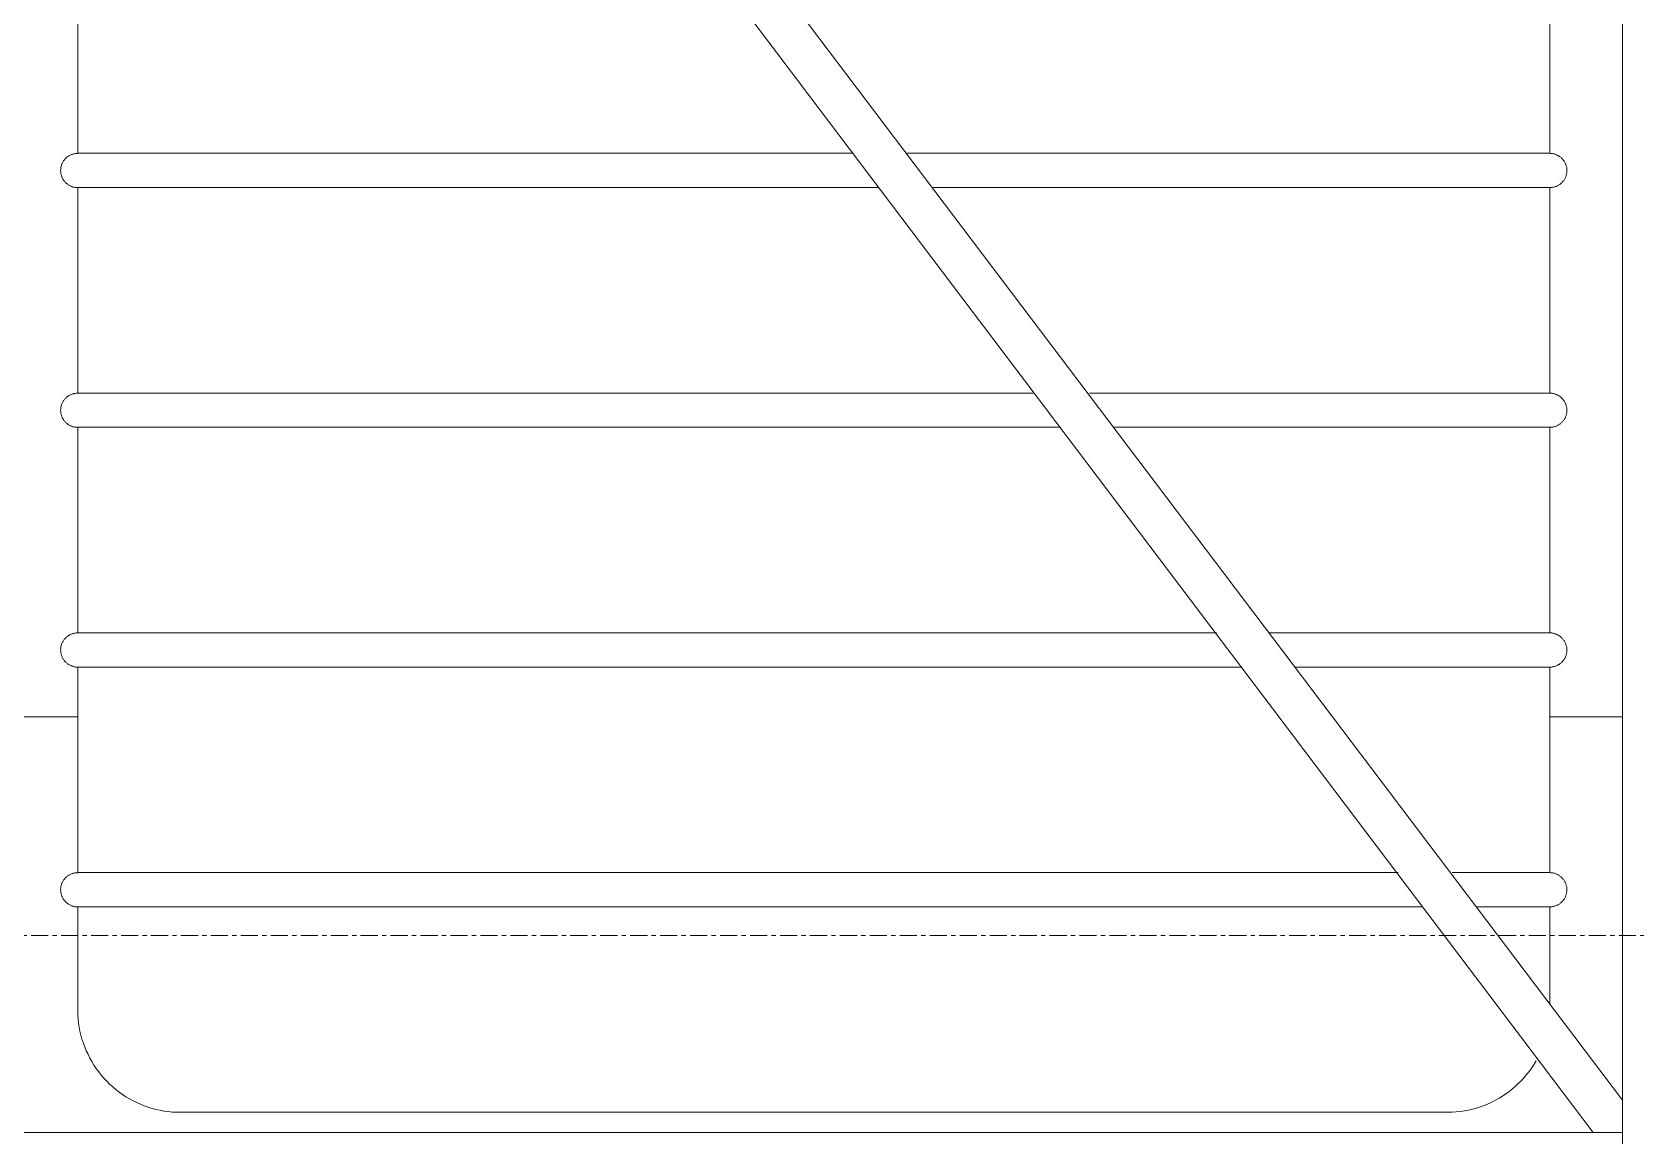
# Model space of a CAD drawing. Header units: inches. Extents: x 22 to 382261, y 22 to 371281.
# Drawn here: x 222156 to 223346, y 143557 to 144375 of the extents above; entities that cross this region are included whole.
import ezdxf

# ---------------------------------------------------------------- set-up
doc = ezdxf.new("R2010")
doc.units = ezdxf.units.IN
doc.header["$MEASUREMENT"] = 0
doc.linetypes.add('Grid Line 1_2_', pattern=[22.225, 12.7, -3.175, 3.175, -3.175])
for name, color, linetype, lineweight in [('A-FLOR-LEVL', 51, 'Continuous', 9), ('A-ROOF', 132, 'Continuous', 9), ('P-PIPE', 3, 'Continuous', 9)]:
    doc.layers.add(name, color=color, linetype=linetype, lineweight=lineweight)

# ---------------------------------------------------------------- blocks, each defined once
blk = doc.blocks.new('Roofs 1 - Roofs 1-397225-Right Side Elevation')
at = {"layer": 'A-ROOF'}
for p, q in [((1666.7, 3612.1), (1598.9, 3612.1)), ((2812.8, 3612.1), (2758.9, 3612.1))]:
    blk.add_line(p, q, dxfattribs=at)
blk = doc.blocks.new('96M_High_Galvanize_Water_Tank_Frame_22788 - 96M_High_Galvanize_Water_Tank_Frame_22788-498790-Right Side Elevation')
at = {"layer": 'P-PIPE'}
for p, q in [((2812.8, 265), (2812.8, 6720)), ((2812.8, 3327.9), (1581.2, 4955.9)), ((1561.5, 4929.4), (2791.2, 3303.9)), ((1666.7, 4182.5), (1666.7, 4030.1)), ((2758.9, 4030.1), (2758.9, 4182.5)), ((2241.8, 4030.1), (1666.7, 4030.1)), ((2758.9, 4030.1), (2281.8, 4030.1)), ((1666.7, 4004.7), (1666.7, 3852.3)), ((2261.1, 4004.7), (1666.7, 4004.7)), ((2758.9, 4004.7), (2301.1, 4004.7)), ((2758.9, 3852.3), (2758.9, 4004.7)), ((2376.8, 3852.3), (1666.7, 3852.3)), ((2758.9, 3852.3), (2417.5, 3852.3)), ((1666.7, 3826.9), (1666.7, 3674.5)), ((2395.9, 3826.9), (1666.7, 3826.9)), ((2758.9, 3826.9), (2435.9, 3826.9)), ((2758.9, 3674.5), (2758.9, 3826.9)), ((2511.6, 3674.5), (1666.7, 3674.5)), ((2758.9, 3674.5), (2550.8, 3674.5)), ((1666.7, 3649.1), (1666.7, 3496.7)), ((2530.8, 3649.1), (1666.7, 3649.1)), ((2758.9, 3649.1), (2570.7, 3649.1)), ((2758.9, 3496.7), (2758.9, 3649.1)), ((2646.5, 3496.7), (1666.7, 3496.7)), ((2758.9, 3496.7), (2686.5, 3496.7)), ((1666.7, 3471.3), (1666.7, 3395.1)), ((2664, 3471.3), (1666.7, 3471.3)), ((2758.9, 3471.3), (2704.9, 3471.3)), ((2758.9, 3399.1), (2758.9, 3471.3)), ((2812.8, 3303.9), (345.7, 3303.9)), ((2812.8, 3303.9), (345.7, 3303.9))]:
    blk.add_line(p, q, dxfattribs=at)
at = {"layer": 'P-PIPE', "flags": 128}
for points in [[(1666.7, 4004.7), (1666.2, 4004.7), (1665.7, 4004.7), (1665.2, 4004.7), (1664.7, 4004.8), (1664.2, 4004.9), (1663.7, 4005), (1663.2, 4005.1), (1662.7, 4005.3), (1662.3, 4005.5), (1661.8, 4005.7), (1661.3, 4005.9), (1660.9, 4006.1), (1660.4, 4006.3), (1660, 4006.6), (1659.6, 4006.9), (1659.2, 4007.2), (1658.8, 4007.5), (1658.4, 4007.8), (1658, 4008.1), (1657.6, 4008.5), (1657.3, 4008.9), (1657, 4009.3), (1656.6, 4009.7), (1656.3, 4010.1), (1656.1, 4010.5), (1655.8, 4010.9), (1655.5, 4011.4), (1655.3, 4011.8), (1655.1, 4012.3), (1654.9, 4012.7), (1654.7, 4013.2), (1654.6, 4013.7), (1654.4, 4014.2), (1654.3, 4014.7), (1654.2, 4015.2), (1654.1, 4015.7), (1654.1, 4016.2), (1654.1, 4016.7), (1654, 4017.2), (1654, 4017.7), (1654.1, 4018.2), (1654.1, 4018.7), (1654.2, 4019.2), (1654.3, 4019.7), (1654.4, 4020.2), (1654.5, 4020.7), (1654.6, 4021.2), (1654.8, 4021.7), (1655, 4022.2), (1655.2, 4022.6), (1655.4, 4023.1), (1655.6, 4023.5), (1655.9, 4024), (1656.2, 4024.4), (1656.5, 4024.8), (1656.8, 4025.2), (1657.1, 4025.6), (1657.4, 4026), (1657.8, 4026.4), (1658.2, 4026.7), (1658.5, 4027.1), (1658.9, 4027.4), (1659.3, 4027.7), (1659.8, 4028), (1660.2, 4028.2), (1660.6, 4028.5), (1661.1, 4028.7), (1661.5, 4028.9), (1662, 4029.1), (1662.5, 4029.3), (1663, 4029.5), (1663.5, 4029.6), (1663.9, 4029.7), (1664.4, 4029.8), (1664.9, 4029.9), (1665.5, 4030), (1666, 4030), (1666.5, 4030), (1666.7, 4030.1)], [(1666.7, 4030.1), (1667.2, 4030.1), (1668.5, 4030.1), (1670.7, 4030.1)], [(2240.6, 4030.1), (2218.7, 4030.1), (2196.9, 4030.1), (2175.1, 4030.1), (2153.3, 4030.1), (2131.7, 4030.1), (2110.1, 4030.1), (2088.8, 4030.1), (2067.6, 4030.1), (2046.7, 4030.1), (2026, 4030.1), (2005.6, 4030.1), (1985.6, 4030.1), (1965.9, 4030.1), (1946.6, 4030.1), (1927.8, 4030.1), (1909.4, 4030.1), (1891.5, 4030.1), (1874.1, 4030.1), (1857.2, 4030.1), (1840.9, 4030.1), (1825.2, 4030.1), (1810.1, 4030.1), (1795.7, 4030.1), (1782, 4030.1), (1768.9, 4030.1), (1756.5, 4030.1), (1744.9, 4030.1), (1734, 4030.1), (1723.9, 4030.1), (1714.6, 4030.1), (1706, 4030.1), (1698.3, 4030.1), (1691.4, 4030.1), (1685.3, 4030.1), (1680.1, 4030.1), (1675.7, 4030.1), (1672.2, 4030.1), (1669.6, 4030.1), (1667.8, 4030.1), (1666.9, 4030.1), (1666.7, 4030.1)], [(2758.9, 4030.1), (2758.5, 4030.1), (2757.2, 4030.1), (2755, 4030.1), (2752, 4030.1), (2748.1, 4030.1), (2743.3, 4030.1), (2737.7, 4030.1), (2731.2, 4030.1), (2723.9, 4030.1), (2715.8, 4030.1), (2706.9, 4030.1), (2697.2, 4030.1), (2686.8, 4030.1), (2675.5, 4030.1), (2663.6, 4030.1), (2650.9, 4030.1), (2637.5, 4030.1), (2623.4, 4030.1), (2608.7, 4030.1), (2593.3, 4030.1), (2577.3, 4030.1), (2560.8, 4030.1), (2543.7, 4030.1), (2526, 4030.1), (2507.9, 4030.1), (2489.3, 4030.1), (2470.2, 4030.1), (2450.8, 4030.1), (2430.9, 4030.1), (2410.7, 4030.1), (2390.2, 4030.1), (2369.4, 4030.1), (2348.4, 4030.1), (2327.1, 4030.1), (2305.7, 4030.1), (2284.1, 4030.1), (2281.6, 4030.1)], [(2753.5, 4030.1), (2756.1, 4030.1), (2757.9, 4030.1), (2758.8, 4030.1), (2758.9, 4030.1)], [(2758.9, 4030.1), (2759.4, 4030), (2760, 4030), (2760.5, 4030), (2761, 4029.9), (2761.5, 4029.8), (2762, 4029.7), (2762.4, 4029.6), (2762.9, 4029.4), (2763.4, 4029.2), (2763.9, 4029), (2764.3, 4028.8), (2764.8, 4028.6), (2765.2, 4028.4), (2765.7, 4028.1), (2766.1, 4027.8), (2766.5, 4027.5), (2766.9, 4027.2), (2767.3, 4026.9), (2767.7, 4026.6), (2768, 4026.2), (2768.4, 4025.8), (2768.7, 4025.4), (2769, 4025), (2769.3, 4024.6), (2769.6, 4024.2), (2769.9, 4023.8), (2770.1, 4023.3), (2770.4, 4022.9), (2770.6, 4022.4), (2770.8, 4022), (2770.9, 4021.5), (2771.1, 4021), (2771.2, 4020.5), (2771.4, 4020), (2771.5, 4019.5), (2771.5, 4019), (2771.6, 4018.5), (2771.6, 4018), (2771.6, 4017.5), (2771.6, 4017), (2771.6, 4016.5), (2771.6, 4016), (2771.5, 4015.5), (2771.4, 4015), (2771.3, 4014.5), (2771.2, 4014), (2771, 4013.5), (2770.9, 4013), (2770.7, 4012.5), (2770.5, 4012.1), (2770.3, 4011.6), (2770, 4011.2), (2769.8, 4010.7), (2769.5, 4010.3), (2769.2, 4009.9), (2768.9, 4009.5), (2768.6, 4009.1), (2768.2, 4008.7), (2767.9, 4008.3), (2767.5, 4008), (2767.1, 4007.6), (2766.7, 4007.3), (2766.3, 4007), (2765.9, 4006.7), (2765.5, 4006.5), (2765, 4006.2), (2764.6, 4006), (2764.1, 4005.8), (2763.7, 4005.6), (2763.2, 4005.4), (2762.7, 4005.2), (2762.2, 4005.1), (2761.7, 4005), (2761.2, 4004.9), (2760.7, 4004.8), (2760.2, 4004.7), (2759.7, 4004.7), (2759.2, 4004.7), (2758.9, 4004.7)], [(1672.2, 4004.7), (1669.6, 4004.7), (1667.8, 4004.7), (1666.9, 4004.7), (1666.7, 4004.7)], [(1666.7, 4004.7), (1667.2, 4004.7), (1668.5, 4004.7), (1670.7, 4004.7), (1673.7, 4004.7), (1677.6, 4004.7), (1682.4, 4004.7), (1688, 4004.7), (1694.5, 4004.7), (1701.7, 4004.7), (1709.8, 4004.7), (1718.8, 4004.7), (1728.5, 4004.7), (1738.9, 4004.7), (1750.2, 4004.7), (1762.1, 4004.7), (1774.8, 4004.7), (1788.2, 4004.7), (1802.3, 4004.7), (1817, 4004.7), (1832.4, 4004.7), (1848.3, 4004.7), (1864.9, 4004.7), (1882, 4004.7), (1899.6, 4004.7), (1917.8, 4004.7), (1936.4, 4004.7), (1955.4, 4004.7), (1974.9, 4004.7), (1994.8, 4004.7), (2015, 4004.7), (2035.5, 4004.7), (2056.3, 4004.7), (2077.3, 4004.7), (2098.6, 4004.7), (2120, 4004.7), (2141.6, 4004.7), (2163.3, 4004.7), (2185.1, 4004.7), (2206.9, 4004.7), (2228.8, 4004.7), (2250.6, 4004.7), (2261, 4004.7)], [(2300.9, 4004.7), (2315.5, 4004.7), (2336.9, 4004.7), (2358.1, 4004.7), (2379, 4004.7), (2399.7, 4004.7), (2420.1, 4004.7), (2440.1, 4004.7), (2459.8, 4004.7), (2479.1, 4004.7), (2497.9, 4004.7), (2516.3, 4004.7), (2534.2, 4004.7), (2551.6, 4004.7), (2568.5, 4004.7), (2584.8, 4004.7), (2600.5, 4004.7), (2615.5, 4004.7), (2630, 4004.7), (2643.7, 4004.7), (2656.8, 4004.7), (2669.2, 4004.7), (2680.8, 4004.7), (2691.7, 4004.7), (2701.8, 4004.7), (2711.1, 4004.7), (2719.7, 4004.7), (2727.4, 4004.7), (2734.3, 4004.7), (2740.4, 4004.7), (2745.6, 4004.7), (2750, 4004.7), (2753.5, 4004.7), (2756.1, 4004.7), (2757.9, 4004.7), (2758.8, 4004.7), (2758.9, 4004.7)], [(2758.9, 4004.7), (2758.5, 4004.7), (2757.2, 4004.7), (2755, 4004.7), (2752.8, 4004.7)], [(1666.7, 3826.9), (1666.2, 3826.9), (1665.7, 3826.9), (1665.2, 3826.9), (1664.7, 3827), (1664.2, 3827.1), (1663.7, 3827.2), (1663.2, 3827.3), (1662.7, 3827.5), (1662.3, 3827.7), (1661.8, 3827.9), (1661.3, 3828.1), (1660.9, 3828.3), (1660.4, 3828.5), (1660, 3828.8), (1659.6, 3829.1), (1659.2, 3829.4), (1658.8, 3829.7), (1658.4, 3830), (1658, 3830.3), (1657.6, 3830.7), (1657.3, 3831.1), (1657, 3831.5), (1656.6, 3831.9), (1656.3, 3832.3), (1656.1, 3832.7), (1655.8, 3833.1), (1655.5, 3833.6), (1655.3, 3834), (1655.1, 3834.5), (1654.9, 3834.9), (1654.7, 3835.4), (1654.6, 3835.9), (1654.4, 3836.4), (1654.3, 3836.9), (1654.2, 3837.4), (1654.1, 3837.9), (1654.1, 3838.4), (1654.1, 3838.9), (1654, 3839.4), (1654, 3839.9), (1654.1, 3840.4), (1654.1, 3840.9), (1654.2, 3841.4), (1654.3, 3841.9), (1654.4, 3842.4), (1654.5, 3842.9), (1654.6, 3843.4), (1654.8, 3843.9), (1655, 3844.4), (1655.2, 3844.8), (1655.4, 3845.3), (1655.6, 3845.7), (1655.9, 3846.2), (1656.2, 3846.6), (1656.5, 3847), (1656.8, 3847.4), (1657.1, 3847.8), (1657.4, 3848.2), (1657.8, 3848.6), (1658.2, 3848.9), (1658.5, 3849.3), (1658.9, 3849.6), (1659.3, 3849.9), (1659.8, 3850.2), (1660.2, 3850.4), (1660.6, 3850.7), (1661.1, 3850.9), (1661.5, 3851.1), (1662, 3851.3), (1662.5, 3851.5), (1663, 3851.7), (1663.5, 3851.8), (1663.9, 3851.9), (1664.4, 3852), (1664.9, 3852.1), (1665.5, 3852.2), (1666, 3852.2), (1666.5, 3852.2), (1666.7, 3852.3)], [(1666.7, 3852.3), (1667.2, 3852.3), (1668.5, 3852.3), (1670.7, 3852.3)], [(2376.3, 3852.3), (2369.4, 3852.3), (2348.4, 3852.3), (2327.1, 3852.3), (2305.7, 3852.3), (2284.1, 3852.3), (2262.4, 3852.3), (2240.6, 3852.3), (2218.7, 3852.3), (2196.9, 3852.3), (2175.1, 3852.3), (2153.3, 3852.3), (2131.7, 3852.3), (2110.1, 3852.3), (2088.8, 3852.3), (2067.6, 3852.3), (2046.7, 3852.3), (2026, 3852.3), (2005.6, 3852.3), (1985.6, 3852.3), (1965.9, 3852.3), (1946.6, 3852.3), (1927.8, 3852.3), (1909.4, 3852.3), (1891.5, 3852.3), (1874.1, 3852.3), (1857.2, 3852.3), (1840.9, 3852.3), (1825.2, 3852.3), (1810.1, 3852.3), (1795.7, 3852.3), (1782, 3852.3), (1768.9, 3852.3), (1756.5, 3852.3), (1744.9, 3852.3), (1734, 3852.3), (1723.9, 3852.3), (1714.6, 3852.3), (1706, 3852.3), (1698.3, 3852.3), (1691.4, 3852.3), (1685.3, 3852.3), (1680.1, 3852.3), (1675.7, 3852.3), (1672.2, 3852.3), (1669.6, 3852.3), (1667.8, 3852.3), (1666.9, 3852.3), (1666.7, 3852.3)], [(2758.9, 3852.3), (2758.5, 3852.3), (2757.2, 3852.3), (2755, 3852.3), (2752, 3852.3), (2748.1, 3852.3), (2743.3, 3852.3), (2737.7, 3852.3), (2731.2, 3852.3), (2723.9, 3852.3), (2715.8, 3852.3), (2706.9, 3852.3), (2697.2, 3852.3), (2686.8, 3852.3), (2675.5, 3852.3), (2663.6, 3852.3), (2650.9, 3852.3), (2637.5, 3852.3), (2623.4, 3852.3), (2608.7, 3852.3), (2593.3, 3852.3), (2577.3, 3852.3), (2560.8, 3852.3), (2543.7, 3852.3), (2526, 3852.3), (2507.9, 3852.3), (2489.3, 3852.3), (2470.2, 3852.3), (2450.8, 3852.3), (2430.9, 3852.3), (2417.4, 3852.3)], [(2753.5, 3852.3), (2756.1, 3852.3), (2757.9, 3852.3), (2758.8, 3852.3), (2758.9, 3852.3)], [(2758.9, 3852.3), (2759.4, 3852.2), (2760, 3852.2), (2760.5, 3852.2), (2761, 3852.1), (2761.5, 3852), (2762, 3851.9), (2762.4, 3851.8), (2762.9, 3851.6), (2763.4, 3851.4), (2763.9, 3851.2), (2764.3, 3851), (2764.8, 3850.8), (2765.2, 3850.6), (2765.7, 3850.3), (2766.1, 3850), (2766.5, 3849.7), (2766.9, 3849.4), (2767.3, 3849.1), (2767.7, 3848.8), (2768, 3848.4), (2768.4, 3848), (2768.7, 3847.6), (2769, 3847.2), (2769.3, 3846.8), (2769.6, 3846.4), (2769.9, 3846), (2770.1, 3845.5), (2770.4, 3845.1), (2770.6, 3844.6), (2770.8, 3844.2), (2770.9, 3843.7), (2771.1, 3843.2), (2771.2, 3842.7), (2771.4, 3842.2), (2771.5, 3841.7), (2771.5, 3841.2), (2771.6, 3840.7), (2771.6, 3840.2), (2771.6, 3839.7), (2771.6, 3839.2), (2771.6, 3838.7), (2771.6, 3838.2), (2771.5, 3837.7), (2771.4, 3837.2), (2771.3, 3836.7), (2771.2, 3836.2), (2771, 3835.7), (2770.9, 3835.2), (2770.7, 3834.7), (2770.5, 3834.3), (2770.3, 3833.8), (2770, 3833.4), (2769.8, 3832.9), (2769.5, 3832.5), (2769.2, 3832.1), (2768.9, 3831.7), (2768.6, 3831.3), (2768.2, 3830.9), (2767.9, 3830.5), (2767.5, 3830.2), (2767.1, 3829.8), (2766.7, 3829.5), (2766.3, 3829.2), (2765.9, 3828.9), (2765.5, 3828.7), (2765, 3828.4), (2764.6, 3828.2), (2764.1, 3828), (2763.7, 3827.8), (2763.2, 3827.6), (2762.7, 3827.4), (2762.2, 3827.3), (2761.7, 3827.2), (2761.2, 3827.1), (2760.7, 3827), (2760.2, 3826.9), (2759.7, 3826.9), (2759.2, 3826.9), (2758.9, 3826.9)], [(1672.2, 3826.9), (1669.6, 3826.9), (1667.8, 3826.9), (1666.9, 3826.9), (1666.7, 3826.9)], [(1666.7, 3826.9), (1667.2, 3826.9), (1668.5, 3826.9), (1670.7, 3826.9), (1673.7, 3826.9), (1677.6, 3826.9), (1682.4, 3826.9), (1688, 3826.9), (1694.5, 3826.9), (1701.7, 3826.9), (1709.8, 3826.9), (1718.8, 3826.9), (1728.5, 3826.9), (1738.9, 3826.9), (1750.2, 3826.9), (1762.1, 3826.9), (1774.8, 3826.9), (1788.2, 3826.9), (1802.3, 3826.9), (1817, 3826.9), (1832.4, 3826.9), (1848.3, 3826.9), (1864.9, 3826.9), (1882, 3826.9), (1899.6, 3826.9), (1917.8, 3826.9), (1936.4, 3826.9), (1955.4, 3826.9), (1974.9, 3826.9), (1994.8, 3826.9), (2015, 3826.9), (2035.5, 3826.9), (2056.3, 3826.9), (2077.3, 3826.9), (2098.6, 3826.9), (2120, 3826.9), (2141.6, 3826.9), (2163.3, 3826.9), (2185.1, 3826.9), (2206.9, 3826.9), (2228.8, 3826.9), (2250.6, 3826.9), (2272.4, 3826.9), (2294, 3826.9), (2315.5, 3826.9), (2336.9, 3826.9), (2358.1, 3826.9), (2379, 3826.9), (2395.5, 3826.9)], [(2435.4, 3826.9), (2440.1, 3826.9), (2459.8, 3826.9), (2479.1, 3826.9), (2497.9, 3826.9), (2516.3, 3826.9), (2534.2, 3826.9), (2551.6, 3826.9), (2568.5, 3826.9), (2584.8, 3826.9), (2600.5, 3826.9), (2615.5, 3826.9), (2630, 3826.9), (2643.7, 3826.9), (2656.8, 3826.9), (2669.2, 3826.9), (2680.8, 3826.9), (2691.7, 3826.9), (2701.8, 3826.9), (2711.1, 3826.9), (2719.7, 3826.9), (2727.4, 3826.9), (2734.3, 3826.9), (2740.4, 3826.9), (2745.6, 3826.9), (2750, 3826.9), (2753.5, 3826.9), (2756.1, 3826.9), (2757.9, 3826.9), (2758.8, 3826.9), (2758.9, 3826.9)], [(2758.9, 3826.9), (2758.5, 3826.9), (2757.2, 3826.9), (2755, 3826.9), (2752.8, 3826.9)], [(1666.7, 3649.1), (1666.2, 3649.1), (1665.7, 3649.1), (1665.2, 3649.1), (1664.7, 3649.2), (1664.2, 3649.3), (1663.7, 3649.4), (1663.2, 3649.5), (1662.7, 3649.7), (1662.3, 3649.9), (1661.8, 3650.1), (1661.3, 3650.3), (1660.9, 3650.5), (1660.4, 3650.7), (1660, 3651), (1659.6, 3651.3), (1659.2, 3651.6), (1658.8, 3651.9), (1658.4, 3652.2), (1658, 3652.5), (1657.6, 3652.9), (1657.3, 3653.3), (1657, 3653.7), (1656.6, 3654.1), (1656.3, 3654.5), (1656.1, 3654.9), (1655.8, 3655.3), (1655.5, 3655.8), (1655.3, 3656.2), (1655.1, 3656.7), (1654.9, 3657.1), (1654.7, 3657.6), (1654.6, 3658.1), (1654.4, 3658.6), (1654.3, 3659.1), (1654.2, 3659.6), (1654.1, 3660.1), (1654.1, 3660.6), (1654.1, 3661.1), (1654, 3661.6), (1654, 3662.1), (1654.1, 3662.6), (1654.1, 3663.1), (1654.2, 3663.6), (1654.3, 3664.1), (1654.4, 3664.6), (1654.5, 3665.1), (1654.6, 3665.6), (1654.8, 3666.1), (1655, 3666.6), (1655.2, 3667), (1655.4, 3667.5), (1655.6, 3667.9), (1655.9, 3668.4), (1656.2, 3668.8), (1656.5, 3669.2), (1656.8, 3669.6), (1657.1, 3670), (1657.4, 3670.4), (1657.8, 3670.8), (1658.2, 3671.1), (1658.5, 3671.5), (1658.9, 3671.8), (1659.3, 3672.1), (1659.8, 3672.4), (1660.2, 3672.6), (1660.6, 3672.9), (1661.1, 3673.1), (1661.5, 3673.3), (1662, 3673.5), (1662.5, 3673.7), (1663, 3673.9), (1663.5, 3674), (1663.9, 3674.1), (1664.4, 3674.2), (1664.9, 3674.3), (1665.5, 3674.4), (1666, 3674.4), (1666.5, 3674.4), (1666.7, 3674.5)], [(1666.7, 3674.5), (1667.2, 3674.5), (1668.5, 3674.5), (1670.7, 3674.5)], [(2510.8, 3674.5), (2507.9, 3674.5), (2489.3, 3674.5), (2470.2, 3674.5), (2450.8, 3674.5), (2430.9, 3674.5), (2410.7, 3674.5), (2390.2, 3674.5), (2369.4, 3674.5), (2348.4, 3674.5), (2327.1, 3674.5), (2305.7, 3674.5), (2284.1, 3674.5), (2262.4, 3674.5), (2240.6, 3674.5), (2218.7, 3674.5), (2196.9, 3674.5), (2175.1, 3674.5), (2153.3, 3674.5), (2131.7, 3674.5), (2110.1, 3674.5), (2088.8, 3674.5), (2067.6, 3674.5), (2046.7, 3674.5), (2026, 3674.5), (2005.6, 3674.5), (1985.6, 3674.5), (1965.9, 3674.5), (1946.6, 3674.5), (1927.8, 3674.5), (1909.4, 3674.5), (1891.5, 3674.5), (1874.1, 3674.5), (1857.2, 3674.5), (1840.9, 3674.5), (1825.2, 3674.5), (1810.1, 3674.5), (1795.7, 3674.5), (1782, 3674.5), (1768.9, 3674.5), (1756.5, 3674.5), (1744.9, 3674.5), (1734, 3674.5), (1723.9, 3674.5), (1714.6, 3674.5), (1706, 3674.5), (1698.3, 3674.5), (1691.4, 3674.5), (1685.3, 3674.5), (1680.1, 3674.5), (1675.7, 3674.5), (1672.2, 3674.5), (1669.6, 3674.5), (1667.8, 3674.5), (1666.9, 3674.5), (1666.7, 3674.5)], [(2758.9, 3674.5), (2758.5, 3674.5), (2757.2, 3674.5), (2755, 3674.5), (2752, 3674.5), (2748.1, 3674.5), (2743.3, 3674.5), (2737.7, 3674.5), (2731.2, 3674.5), (2723.9, 3674.5), (2715.8, 3674.5), (2706.9, 3674.5), (2697.2, 3674.5), (2686.8, 3674.5), (2675.5, 3674.5), (2663.6, 3674.5), (2650.9, 3674.5), (2637.5, 3674.5), (2623.4, 3674.5), (2608.7, 3674.5), (2593.3, 3674.5), (2577.3, 3674.5), (2560.8, 3674.5), (2550.6, 3674.5)], [(2753.5, 3674.5), (2756.1, 3674.5), (2757.9, 3674.5), (2758.8, 3674.5), (2758.9, 3674.5)], [(2758.9, 3674.5), (2759.4, 3674.4), (2760, 3674.4), (2760.5, 3674.4), (2761, 3674.3), (2761.5, 3674.2), (2762, 3674.1), (2762.4, 3674), (2762.9, 3673.8), (2763.4, 3673.6), (2763.9, 3673.4), (2764.3, 3673.2), (2764.8, 3673), (2765.2, 3672.8), (2765.7, 3672.5), (2766.1, 3672.2), (2766.5, 3671.9), (2766.9, 3671.6), (2767.3, 3671.3), (2767.7, 3671), (2768, 3670.6), (2768.4, 3670.2), (2768.7, 3669.8), (2769, 3669.4), (2769.3, 3669), (2769.6, 3668.6), (2769.9, 3668.2), (2770.1, 3667.7), (2770.4, 3667.3), (2770.6, 3666.8), (2770.8, 3666.4), (2770.9, 3665.9), (2771.1, 3665.4), (2771.2, 3664.9), (2771.4, 3664.4), (2771.5, 3663.9), (2771.5, 3663.4), (2771.6, 3662.9), (2771.6, 3662.4), (2771.6, 3661.9), (2771.6, 3661.4), (2771.6, 3660.9), (2771.6, 3660.4), (2771.5, 3659.9), (2771.4, 3659.4), (2771.3, 3658.9), (2771.2, 3658.4), (2771, 3657.9), (2770.9, 3657.4), (2770.7, 3656.9), (2770.5, 3656.5), (2770.3, 3656), (2770, 3655.6), (2769.8, 3655.1), (2769.5, 3654.7), (2769.2, 3654.3), (2768.9, 3653.9), (2768.6, 3653.5), (2768.2, 3653.1), (2767.9, 3652.7), (2767.5, 3652.4), (2767.1, 3652), (2766.7, 3651.7), (2766.3, 3651.4), (2765.9, 3651.1), (2765.5, 3650.9), (2765, 3650.6), (2764.6, 3650.4), (2764.1, 3650.2), (2763.7, 3650), (2763.2, 3649.8), (2762.7, 3649.6), (2762.2, 3649.5), (2761.7, 3649.4), (2761.2, 3649.3), (2760.7, 3649.2), (2760.2, 3649.1), (2759.7, 3649.1), (2759.2, 3649.1), (2758.9, 3649.1)], [(1672.2, 3649.1), (1669.6, 3649.1), (1667.8, 3649.1), (1666.9, 3649.1), (1666.7, 3649.1)], [(1666.7, 3649.1), (1667.2, 3649.1), (1668.5, 3649.1), (1670.7, 3649.1), (1673.7, 3649.1), (1677.6, 3649.1), (1682.4, 3649.1), (1688, 3649.1), (1694.5, 3649.1), (1701.7, 3649.1), (1709.8, 3649.1), (1718.8, 3649.1), (1728.5, 3649.1), (1738.9, 3649.1), (1750.2, 3649.1), (1762.1, 3649.1), (1774.8, 3649.1), (1788.2, 3649.1), (1802.3, 3649.1), (1817, 3649.1), (1832.4, 3649.1), (1848.3, 3649.1), (1864.9, 3649.1), (1882, 3649.1), (1899.6, 3649.1), (1917.8, 3649.1), (1936.4, 3649.1), (1955.4, 3649.1), (1974.9, 3649.1), (1994.8, 3649.1), (2015, 3649.1), (2035.5, 3649.1), (2056.3, 3649.1), (2077.3, 3649.1), (2098.6, 3649.1), (2120, 3649.1), (2141.6, 3649.1), (2163.3, 3649.1), (2185.1, 3649.1), (2206.9, 3649.1), (2228.8, 3649.1), (2250.6, 3649.1), (2272.4, 3649.1), (2294, 3649.1), (2315.5, 3649.1), (2336.9, 3649.1), (2358.1, 3649.1), (2379, 3649.1), (2399.7, 3649.1), (2420.1, 3649.1), (2440.1, 3649.1), (2459.8, 3649.1), (2479.1, 3649.1), (2497.9, 3649.1), (2516.3, 3649.1), (2530, 3649.1)], [(2569.9, 3649.1), (2584.8, 3649.1), (2600.5, 3649.1), (2615.5, 3649.1), (2630, 3649.1), (2643.7, 3649.1), (2656.8, 3649.1), (2669.2, 3649.1), (2680.8, 3649.1), (2691.7, 3649.1), (2701.8, 3649.1), (2711.1, 3649.1), (2719.7, 3649.1), (2727.4, 3649.1), (2734.3, 3649.1), (2740.4, 3649.1), (2745.6, 3649.1), (2750, 3649.1), (2753.5, 3649.1), (2756.1, 3649.1), (2757.9, 3649.1), (2758.8, 3649.1), (2758.9, 3649.1)], [(2758.9, 3649.1), (2758.5, 3649.1), (2757.2, 3649.1), (2755, 3649.1), (2752.8, 3649.1)], [(1666.7, 3471.3), (1666.2, 3471.3), (1665.7, 3471.3), (1665.2, 3471.3), (1664.7, 3471.4), (1664.2, 3471.5), (1663.7, 3471.6), (1663.2, 3471.7), (1662.7, 3471.9), (1662.3, 3472.1), (1661.8, 3472.3), (1661.3, 3472.5), (1660.9, 3472.7), (1660.4, 3472.9), (1660, 3473.2), (1659.6, 3473.5), (1659.2, 3473.8), (1658.8, 3474.1), (1658.4, 3474.4), (1658, 3474.7), (1657.6, 3475.1), (1657.3, 3475.5), (1657, 3475.9), (1656.6, 3476.3), (1656.3, 3476.7), (1656.1, 3477.1), (1655.8, 3477.5), (1655.5, 3478), (1655.3, 3478.4), (1655.1, 3478.9), (1654.9, 3479.3), (1654.7, 3479.8), (1654.6, 3480.3), (1654.4, 3480.8), (1654.3, 3481.3), (1654.2, 3481.8), (1654.1, 3482.3), (1654.1, 3482.8), (1654.1, 3483.3), (1654, 3483.8), (1654, 3484.3), (1654.1, 3484.8), (1654.1, 3485.3), (1654.2, 3485.8), (1654.3, 3486.3), (1654.4, 3486.8), (1654.5, 3487.3), (1654.6, 3487.8), (1654.8, 3488.3), (1655, 3488.8), (1655.2, 3489.2), (1655.4, 3489.7), (1655.6, 3490.1), (1655.9, 3490.6), (1656.2, 3491), (1656.5, 3491.4), (1656.8, 3491.8), (1657.1, 3492.2), (1657.4, 3492.6), (1657.8, 3493), (1658.2, 3493.3), (1658.5, 3493.7), (1658.9, 3494), (1659.3, 3494.3), (1659.8, 3494.6), (1660.2, 3494.8), (1660.6, 3495.1), (1661.1, 3495.3), (1661.5, 3495.5), (1662, 3495.7), (1662.5, 3495.9), (1663, 3496.1), (1663.5, 3496.2), (1663.9, 3496.3), (1664.4, 3496.4), (1664.9, 3496.5), (1665.5, 3496.6), (1666, 3496.6), (1666.5, 3496.6), (1666.7, 3496.7)], [(1666.7, 3496.7), (1667.2, 3496.7), (1668.5, 3496.7), (1670.7, 3496.7)], [(2645.3, 3496.7), (2637.5, 3496.7), (2623.4, 3496.7), (2608.7, 3496.7), (2593.3, 3496.7), (2577.3, 3496.7), (2560.8, 3496.7), (2543.7, 3496.7), (2526, 3496.7), (2507.9, 3496.7), (2489.3, 3496.7), (2470.2, 3496.7), (2450.8, 3496.7), (2430.9, 3496.7), (2410.7, 3496.7), (2390.2, 3496.7), (2369.4, 3496.7), (2348.4, 3496.7), (2327.1, 3496.7), (2305.7, 3496.7), (2284.1, 3496.7), (2262.4, 3496.7), (2240.6, 3496.7), (2218.7, 3496.7), (2196.9, 3496.7), (2175.1, 3496.7), (2153.3, 3496.7), (2131.7, 3496.7), (2110.1, 3496.7), (2088.8, 3496.7), (2067.6, 3496.7), (2046.7, 3496.7), (2026, 3496.7), (2005.6, 3496.7), (1985.6, 3496.7), (1965.9, 3496.7), (1946.6, 3496.7), (1927.8, 3496.7), (1909.4, 3496.7), (1891.5, 3496.7), (1874.1, 3496.7), (1857.2, 3496.7), (1840.9, 3496.7), (1825.2, 3496.7), (1810.1, 3496.7), (1795.7, 3496.7), (1782, 3496.7), (1768.9, 3496.7), (1756.5, 3496.7), (1744.9, 3496.7), (1734, 3496.7), (1723.9, 3496.7), (1714.6, 3496.7), (1706, 3496.7), (1698.3, 3496.7), (1691.4, 3496.7), (1685.3, 3496.7), (1680.1, 3496.7), (1675.7, 3496.7), (1672.2, 3496.7), (1669.6, 3496.7), (1667.8, 3496.7), (1666.9, 3496.7), (1666.7, 3496.7)], [(2758.9, 3496.7), (2758.5, 3496.7), (2757.2, 3496.7), (2755, 3496.7), (2752, 3496.7), (2748.1, 3496.7), (2743.3, 3496.7), (2737.7, 3496.7), (2731.2, 3496.7), (2723.9, 3496.7), (2715.8, 3496.7), (2706.9, 3496.7), (2697.2, 3496.7), (2686.8, 3496.7)], [(2753.5, 3496.7), (2756.1, 3496.7), (2757.9, 3496.7), (2758.8, 3496.7), (2758.9, 3496.7)], [(2758.9, 3496.7), (2759.4, 3496.6), (2760, 3496.6), (2760.5, 3496.6), (2761, 3496.5), (2761.5, 3496.4), (2762, 3496.3), (2762.4, 3496.2), (2762.9, 3496), (2763.4, 3495.8), (2763.9, 3495.6), (2764.3, 3495.4), (2764.8, 3495.2), (2765.2, 3495), (2765.7, 3494.7), (2766.1, 3494.4), (2766.5, 3494.1), (2766.9, 3493.8), (2767.3, 3493.5), (2767.7, 3493.2), (2768, 3492.8), (2768.4, 3492.4), (2768.7, 3492), (2769, 3491.6), (2769.3, 3491.2), (2769.6, 3490.8), (2769.9, 3490.4), (2770.1, 3489.9), (2770.4, 3489.5), (2770.6, 3489), (2770.8, 3488.6), (2770.9, 3488.1), (2771.1, 3487.6), (2771.2, 3487.1), (2771.4, 3486.6), (2771.5, 3486.1), (2771.5, 3485.6), (2771.6, 3485.1), (2771.6, 3484.6), (2771.6, 3484.1), (2771.6, 3483.6), (2771.6, 3483.1), (2771.6, 3482.6), (2771.5, 3482.1), (2771.4, 3481.6), (2771.3, 3481.1), (2771.2, 3480.6), (2771, 3480.1), (2770.9, 3479.6), (2770.7, 3479.1), (2770.5, 3478.7), (2770.3, 3478.2), (2770, 3477.8), (2769.8, 3477.3), (2769.5, 3476.9), (2769.2, 3476.5), (2768.9, 3476.1), (2768.6, 3475.7), (2768.2, 3475.3), (2767.9, 3474.9), (2767.5, 3474.6), (2767.1, 3474.2), (2766.7, 3473.9), (2766.3, 3473.6), (2765.9, 3473.3), (2765.5, 3473.1), (2765, 3472.8), (2764.6, 3472.6), (2764.1, 3472.4), (2763.7, 3472.2), (2763.2, 3472), (2762.7, 3471.8), (2762.2, 3471.7), (2761.7, 3471.6), (2761.2, 3471.5), (2760.7, 3471.4), (2760.2, 3471.3), (2759.7, 3471.3), (2759.2, 3471.3), (2758.9, 3471.3)], [(1672.2, 3471.3), (1669.6, 3471.3), (1667.8, 3471.3), (1666.9, 3471.3), (1666.7, 3471.3)], [(1666.7, 3471.3), (1667.2, 3471.3), (1668.5, 3471.3), (1670.7, 3471.3), (1673.7, 3471.3), (1677.6, 3471.3), (1682.4, 3471.3), (1688, 3471.3), (1694.5, 3471.3), (1701.7, 3471.3), (1709.8, 3471.3), (1718.8, 3471.3), (1728.5, 3471.3), (1738.9, 3471.3), (1750.2, 3471.3), (1762.1, 3471.3), (1774.8, 3471.3), (1788.2, 3471.3), (1802.3, 3471.3), (1817, 3471.3), (1832.4, 3471.3), (1848.3, 3471.3), (1864.9, 3471.3), (1882, 3471.3), (1899.6, 3471.3), (1917.8, 3471.3), (1936.4, 3471.3), (1955.4, 3471.3), (1974.9, 3471.3), (1994.8, 3471.3), (2015, 3471.3), (2035.5, 3471.3), (2056.3, 3471.3), (2077.3, 3471.3), (2098.6, 3471.3), (2120, 3471.3), (2141.6, 3471.3), (2163.3, 3471.3), (2185.1, 3471.3), (2206.9, 3471.3), (2228.8, 3471.3), (2250.6, 3471.3), (2272.4, 3471.3), (2294, 3471.3), (2315.5, 3471.3), (2336.9, 3471.3), (2358.1, 3471.3), (2379, 3471.3), (2399.7, 3471.3), (2420.1, 3471.3), (2440.1, 3471.3), (2459.8, 3471.3), (2479.1, 3471.3), (2497.9, 3471.3), (2516.3, 3471.3), (2534.2, 3471.3), (2551.6, 3471.3), (2568.5, 3471.3), (2584.8, 3471.3), (2600.5, 3471.3), (2615.5, 3471.3), (2630, 3471.3), (2643.7, 3471.3), (2656.8, 3471.3), (2664.6, 3471.3)], [(2704.4, 3471.3), (2711.1, 3471.3), (2719.7, 3471.3), (2727.4, 3471.3), (2734.3, 3471.3), (2740.4, 3471.3), (2745.6, 3471.3), (2750, 3471.3), (2753.5, 3471.3), (2756.1, 3471.3), (2757.9, 3471.3), (2758.8, 3471.3), (2758.9, 3471.3)], [(2758.9, 3471.3), (2758.5, 3471.3), (2757.2, 3471.3), (2755, 3471.3), (2752.8, 3471.3)], [(1742.9, 3318.9), (1739.9, 3318.9), (1736.8, 3319.1), (1733.8, 3319.4), (1730.8, 3319.8), (1727.8, 3320.4), (1724.8, 3321), (1721.9, 3321.8), (1719, 3322.7), (1716.1, 3323.7), (1713.3, 3324.9), (1710.5, 3326.1), (1707.8, 3327.5), (1705.1, 3328.9), (1702.5, 3330.5), (1699.9, 3332.2), (1697.4, 3333.9), (1695, 3335.8), (1692.7, 3337.8), (1690.4, 3339.8), (1688.3, 3342), (1686.2, 3344.2), (1684.2, 3346.5), (1682.3, 3348.9), (1680.5, 3351.3), (1678.8, 3353.9), (1677.2, 3356.5), (1675.7, 3359.1), (1674.4, 3361.9), (1673.1, 3364.6), (1671.9, 3367.4), (1670.9, 3370.3), (1669.9, 3373.2), (1669.1, 3376.1), (1668.4, 3379.1), (1667.8, 3382.1), (1667.4, 3385.1), (1667.1, 3388.1), (1666.8, 3391.2), (1666.7, 3394.2), (1666.7, 3395.1)], [(2748.9, 3357.2), (2747.3, 3354.6), (2745.6, 3352), (2743.9, 3349.5), (2742, 3347.1), (2740, 3344.8), (2738, 3342.6), (2735.8, 3340.4), (2733.6, 3338.3), (2731.3, 3336.3), (2728.9, 3334.4), (2726.4, 3332.6), (2723.9, 3330.9), (2721.3, 3329.3), (2718.7, 3327.8), (2715.9, 3326.5), (2713.2, 3325.2), (2710.4, 3324), (2707.5, 3323), (2704.6, 3322), (2701.6, 3321.2), (2698.7, 3320.5), (2695.7, 3320), (2692.7, 3319.5), (2689.6, 3319.2), (2686.6, 3318.9), (2683.6, 3318.9), (2682.7, 3318.9)], [(1754.4, 3318.9), (1750.7, 3318.9), (1747.6, 3318.9), (1745.4, 3318.9), (1743.8, 3318.9), (1743, 3318.9), (1742.9, 3318.9)], [(1742.9, 3318.9), (1743.3, 3318.9), (1744.4, 3318.9), (1746.3, 3318.9), (1748.9, 3318.9), (1752.3, 3318.9), (1756.4, 3318.9), (1761.2, 3318.9), (1766.8, 3318.9), (1773.1, 3318.9), (1780, 3318.9), (1787.7, 3318.9), (1796, 3318.9), (1805.1, 3318.9), (1814.7, 3318.9), (1825, 3318.9), (1835.9, 3318.9), (1847.5, 3318.9), (1859.6, 3318.9), (1872.2, 3318.9), (1885.5, 3318.9), (1899.2, 3318.9), (1913.4, 3318.9), (1928.2, 3318.9), (1943.3, 3318.9), (1959, 3318.9), (1975, 3318.9), (1991.4, 3318.9), (2008.1, 3318.9), (2025.2, 3318.9), (2042.6, 3318.9), (2060.2, 3318.9), (2078.1, 3318.9), (2096.2, 3318.9), (2114.5, 3318.9), (2133, 3318.9), (2151.6, 3318.9), (2170.2, 3318.9), (2189, 3318.9), (2207.8, 3318.9), (2226.6, 3318.9), (2245.3, 3318.9), (2264.1, 3318.9), (2282.7, 3318.9), (2301.2, 3318.9), (2319.6, 3318.9), (2337.8, 3318.9), (2355.8, 3318.9), (2373.6, 3318.9), (2391.1, 3318.9), (2408.4, 3318.9), (2425.3, 3318.9), (2441.9, 3318.9), (2458.1, 3318.9), (2474, 3318.9), (2489.4, 3318.9), (2504.3, 3318.9), (2518.9, 3318.9), (2532.9, 3318.9), (2546.4, 3318.9), (2559.3, 3318.9), (2571.8, 3318.9), (2583.6, 3318.9), (2594.8, 3318.9), (2605.5, 3318.9), (2615.5, 3318.9), (2624.9, 3318.9), (2633.6, 3318.9), (2641.6, 3318.9), (2648.9, 3318.9), (2655.6, 3318.9), (2661.5, 3318.9), (2666.8, 3318.9), (2671.2, 3318.9), (2675, 3318.9), (2678, 3318.9), (2680.3, 3318.9), (2681.8, 3318.9), (2682.6, 3318.9), (2682.7, 3318.9)], [(2682.7, 3318.9), (2682.4, 3318.9), (2681.2, 3318.9), (2679.4, 3318.9), (2676.7, 3318.9), (2673.4, 3318.9), (2671.1, 3318.9)]]:
    blk.add_lwpolyline(points, dxfattribs=at)

msp = doc.modelspace()

# ---------------------------------------------------------------- linework, layer by layer
at = {"layer": 'A-FLOR-LEVL', "linetype": 'Grid Line 1_2_'}
msp.add_line((206975.4, 143705.4), (250147.7, 143705.4), dxfattribs=at)

# ---------------------------------------------------------------- block references
at = {"layer": 'A-ROOF'}
msp.add_blockref('Roofs 1 - Roofs 1-397225-Right Side Elevation', (220522.9, 140255.4), dxfattribs=at)
at = {"layer": 'P-PIPE'}
msp.add_blockref('96M_High_Galvanize_Water_Tank_Frame_22788 - 96M_High_Galvanize_Water_Tank_Frame_22788-498790-Right Side Elevation', (220522.9, 140255.4), dxfattribs=at)

doc.saveas('drawing.dxf')
